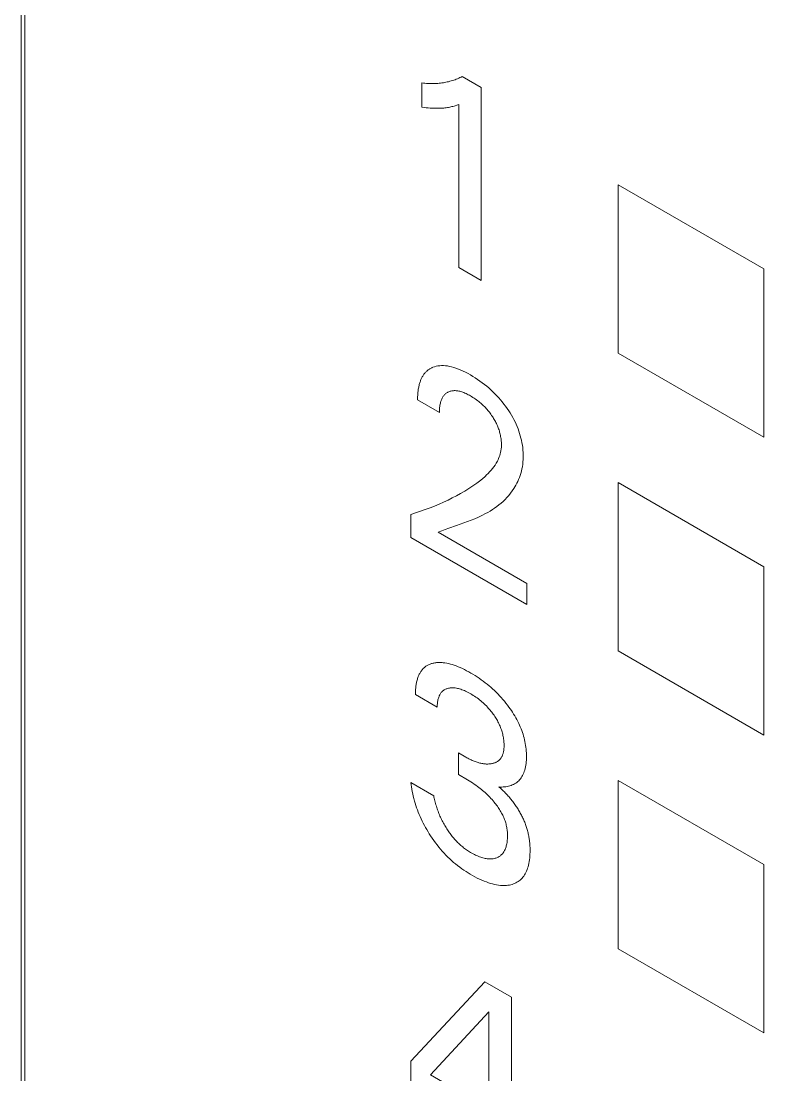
# Model space of a CAD drawing. Header units: inches. Extents: x 67578 to 72421, y -34894 to -31675.
# Drawn here: x 70329.3 to 70336.75, y -33397.43 to -33386.85 of the extents above; entities that cross this region are included whole.
import ezdxf

# ---------------------------------------------------------------- set-up
doc = ezdxf.new("R2010")
doc.units = ezdxf.units.IN
doc.header["$MEASUREMENT"] = 0

# ---------------------------------------------------------------- blocks, each defined once
blk = doc.blocks.new('ET200S')
at = {"lineweight": 0}
for p, q in [((76.0996, 30.9937), (76.0996, -34.4898)), ((76.1225, -34.5561), (76.1225, 30.9274)), ((78.627, -25.1827), (78.627, -25.0299)), ((78.6365, -25.0311), (78.627, -25.0299)), ((78.6458, -25.0321), (78.6365, -25.0311)), ((78.6551, -25.0328), (78.6458, -25.0321)), ((78.6644, -25.0335), (78.6551, -25.0328)), ((78.6736, -25.0339), (78.6644, -25.0335)), ((78.6828, -25.0342), (78.6736, -25.0339)), ((78.6918, -25.0342), (78.6828, -25.0342)), ((78.7009, -25.0341), (78.6918, -25.0342)), ((78.7098, -25.0339), (78.7009, -25.0341)), ((78.7187, -25.0334), (78.7098, -25.0339)), ((78.7275, -25.0328), (78.7187, -25.0334)), ((78.7362, -25.032), (78.7275, -25.0328)), ((78.7449, -25.031), (78.7362, -25.032)), ((78.7535, -25.0299), (78.7449, -25.031)), ((78.762, -25.0286), (78.7535, -25.0299)), ((78.7704, -25.0271), (78.762, -25.0286)), ((78.7788, -25.0255), (78.7704, -25.0271)), ((78.7871, -25.0237), (78.7788, -25.0255)), ((78.7953, -25.0217), (78.7871, -25.0237)), ((78.8034, -25.0195), (78.7953, -25.0217)), ((78.8116, -25.0172), (78.8034, -25.0195)), ((78.8197, -25.0146), (78.8116, -25.0172)), ((78.8276, -25.0119), (78.8197, -25.0146)), ((78.8356, -25.0091), (78.8276, -25.0119)), ((78.8434, -25.006), (78.8356, -25.0091)), ((78.8511, -25.0028), (78.8434, -25.006)), ((78.8587, -24.9994), (78.8511, -25.0028)), ((78.8663, -24.9959), (78.8587, -24.9994)), ((78.8737, -24.9922), (78.8663, -24.9959)), ((78.8811, -24.9883), (78.8737, -24.9922)), ((78.8811, -24.9883), (79.0014, -25.0577)), ((79.0014, -25.0577), (79.0014, -26.2755)), ((78.627, -25.1827), (78.6401, -25.1843)), ((78.6401, -25.1843), (78.6532, -25.1857)), ((78.7877, -25.1849), (78.7954, -25.1836)), ((78.7954, -25.1836), (78.8021, -25.1823)), ((78.8021, -25.1823), (78.8087, -25.1808)), ((78.8087, -25.1808), (78.8152, -25.1792)), ((78.8152, -25.1792), (78.8224, -25.1773)), ((78.8224, -25.1773), (78.8295, -25.1752)), ((78.8295, -25.1752), (78.8365, -25.173)), ((78.8365, -25.173), (78.848, -25.1691)), ((78.848, -25.1691), (78.8593, -25.1649)), ((78.8593, -26.1935), (78.8593, -25.1649)), ((78.6532, -25.1857), (78.6663, -25.1869)), ((78.6663, -25.1869), (78.6793, -25.188)), ((78.6793, -25.188), (78.6922, -25.1888)), ((78.6922, -25.1888), (78.7017, -25.1892)), ((78.7017, -25.1892), (78.7111, -25.1895)), ((78.7111, -25.1895), (78.7205, -25.1897)), ((78.7205, -25.1897), (78.7298, -25.1897)), ((78.7298, -25.1897), (78.7391, -25.1895)), ((78.7391, -25.1895), (78.7483, -25.1891)), ((78.7483, -25.1891), (78.7563, -25.1886)), ((78.7563, -25.1886), (78.7643, -25.1879)), ((78.7643, -25.1879), (78.7722, -25.1871)), ((78.7722, -25.1871), (78.78, -25.1861)), ((78.78, -25.1861), (78.7877, -25.1849)), ((80.7837, -26.2023), (79.8645, -25.6715)), ((79.8645, -25.6715), (79.8645, -26.733)), ((79.0014, -26.2755), (78.8593, -26.1935)), ((80.7837, -27.2637), (80.7837, -26.2023)), ((79.8645, -26.733), (80.7837, -27.2637)), ((78.6605, -26.8442), (78.6573, -26.8469)), ((78.6637, -26.8415), (78.6605, -26.8442)), ((78.667, -26.839), (78.6637, -26.8415)), ((78.6704, -26.8366), (78.667, -26.839)), ((78.6739, -26.8343), (78.6704, -26.8366)), ((78.6775, -26.8321), (78.6739, -26.8343)), ((78.6811, -26.83), (78.6775, -26.8321)), ((78.6847, -26.828), (78.6811, -26.83)), ((78.6885, -26.8262), (78.6847, -26.828)), ((78.6923, -26.8244), (78.6885, -26.8262)), ((78.6961, -26.8228), (78.6923, -26.8244)), ((78.7064, -26.8191), (78.6961, -26.8228)), ((78.717, -26.8162), (78.7064, -26.8191)), ((78.7279, -26.814), (78.717, -26.8162)), ((78.7392, -26.8126), (78.7279, -26.814)), ((78.7507, -26.8119), (78.7392, -26.8126)), ((78.7625, -26.812), (78.7507, -26.8119)), ((78.7752, -26.8128), (78.7625, -26.812)), ((78.7881, -26.8144), (78.7752, -26.8128)), ((78.8012, -26.8168), (78.7881, -26.8144)), ((78.8145, -26.8199), (78.8012, -26.8168)), ((78.8279, -26.8236), (78.8145, -26.8199)), ((78.8415, -26.828), (78.8279, -26.8236)), ((78.8566, -26.8336), (78.8415, -26.828)), ((78.8717, -26.8399), (78.8566, -26.8336)), ((78.887, -26.8468), (78.8717, -26.8399)), ((78.617, -26.9103), (78.6152, -26.9153)), ((78.6188, -26.9054), (78.617, -26.9103)), ((78.6207, -26.9006), (78.6188, -26.9054)), ((78.6228, -26.8959), (78.6207, -26.9006)), ((78.6249, -26.8913), (78.6228, -26.8959)), ((78.6271, -26.8868), (78.6249, -26.8913)), ((78.6295, -26.8825), (78.6271, -26.8868)), ((78.6319, -26.8782), (78.6295, -26.8825)), ((78.6344, -26.8741), (78.6319, -26.8782)), ((78.6371, -26.8701), (78.6344, -26.8741)), ((78.6398, -26.8663), (78.6371, -26.8701)), ((78.6427, -26.8625), (78.6398, -26.8663)), ((78.6454, -26.8592), (78.6427, -26.8625)), ((78.6483, -26.856), (78.6454, -26.8592)), ((78.6512, -26.8528), (78.6483, -26.856)), ((78.6542, -26.8498), (78.6512, -26.8528)), ((78.6573, -26.8469), (78.6542, -26.8498)), ((78.9023, -26.8543), (78.887, -26.8468)), ((78.9176, -26.8624), (78.9023, -26.8543)), ((78.9329, -26.871), (78.9176, -26.8624)), ((78.9479, -26.8798), (78.9329, -26.871)), ((78.9628, -26.8891), (78.9479, -26.8798)), ((78.9777, -26.8989), (78.9628, -26.8891)), ((78.9926, -26.9091), (78.9777, -26.8989)), ((79.0074, -26.9199), (78.9926, -26.9091)), ((78.6026, -26.974), (78.6019, -26.9805)), ((78.6034, -26.9676), (78.6026, -26.974)), ((78.6043, -26.9613), (78.6034, -26.9676)), ((78.6054, -26.955), (78.6043, -26.9613)), ((78.6065, -26.9488), (78.6054, -26.955)), ((78.6078, -26.9427), (78.6065, -26.9488)), ((78.6091, -26.9367), (78.6078, -26.9427)), ((78.6106, -26.9308), (78.6091, -26.9367)), ((78.6121, -26.9256), (78.6106, -26.9308)), ((78.6136, -26.9204), (78.6121, -26.9256)), ((78.6152, -26.9153), (78.6136, -26.9204)), ((78.7912, -26.9793), (78.7957, -26.9771)), ((78.7957, -26.9771), (78.8004, -26.9753)), ((78.8004, -26.9753), (78.8052, -26.9737)), ((78.8052, -26.9737), (78.8101, -26.9724)), ((78.8101, -26.9724), (78.8151, -26.9713)), ((78.8151, -26.9713), (78.8202, -26.9706)), ((78.8202, -26.9706), (78.8255, -26.9701)), ((78.8255, -26.9701), (78.8309, -26.9698)), ((78.8309, -26.9698), (78.8365, -26.9699)), ((78.8365, -26.9699), (78.8422, -26.9702)), ((78.8422, -26.9702), (78.848, -26.9708)), ((78.848, -26.9708), (78.8539, -26.9717)), ((78.8539, -26.9717), (78.8599, -26.9728)), ((78.8599, -26.9728), (78.8659, -26.9742)), ((78.8659, -26.9742), (78.872, -26.9758)), ((78.872, -26.9758), (78.8781, -26.9777)), ((78.8781, -26.9777), (78.8849, -26.98)), ((79.0222, -26.9312), (79.0074, -26.9199)), ((79.0354, -26.9418), (79.0222, -26.9312)), ((79.0485, -26.9529), (79.0354, -26.9418)), ((79.0616, -26.9645), (79.0485, -26.9529)), ((79.0744, -26.9765), (79.0616, -26.9645)), ((79.0871, -26.989), (79.0744, -26.9765)), ((78.6, -27.0139), (78.5999, -27.0208)), ((78.5999, -27.0208), (78.5999, -27.0277)), ((78.7375, -27.1071), (78.5999, -27.0277)), ((78.6001, -27.0071), (78.6, -27.0139)), ((78.6004, -27.0004), (78.6001, -27.0071)), ((78.6008, -26.9937), (78.6004, -27.0004)), ((78.6013, -26.9871), (78.6008, -26.9937)), ((78.6019, -26.9805), (78.6013, -26.9871)), ((78.7434, -27.0481), (78.7448, -27.0428)), ((78.7448, -27.0428), (78.7463, -27.0375)), ((78.7463, -27.0375), (78.748, -27.0324)), ((78.748, -27.0324), (78.7498, -27.0275)), ((78.7498, -27.0275), (78.7518, -27.0228)), ((78.7518, -27.0228), (78.754, -27.0182)), ((78.754, -27.0182), (78.7563, -27.0138)), ((78.7563, -27.0138), (78.7587, -27.0095)), ((78.7587, -27.0095), (78.7614, -27.0055)), ((78.7614, -27.0055), (78.7641, -27.0018)), ((78.7641, -27.0018), (78.767, -26.9983)), ((78.767, -26.9983), (78.77, -26.9949)), ((78.77, -26.9949), (78.7732, -26.9918)), ((78.7732, -26.9918), (78.7766, -26.9889)), ((78.7766, -26.9889), (78.78, -26.9862)), ((78.78, -26.9862), (78.7837, -26.9837)), ((78.7837, -26.9837), (78.7874, -26.9814)), ((78.7874, -26.9814), (78.7912, -26.9793)), ((78.8849, -26.98), (78.8917, -26.9826)), ((78.8917, -26.9826), (78.8985, -26.9855)), ((78.8985, -26.9855), (78.9053, -26.9885)), ((78.9053, -26.9885), (78.9122, -26.9918)), ((78.9122, -26.9918), (78.9191, -26.9953)), ((78.9191, -26.9953), (78.926, -26.999)), ((78.926, -26.999), (78.9329, -27.0029)), ((78.9329, -27.0029), (78.9406, -27.0074)), ((78.9406, -27.0074), (78.9483, -27.0122)), ((78.9483, -27.0122), (78.9559, -27.0171)), ((78.9559, -27.0171), (78.9636, -27.0223)), ((78.9636, -27.0223), (78.9712, -27.0277)), ((78.9712, -27.0277), (78.9788, -27.0334)), ((78.9788, -27.0334), (78.9864, -27.0393)), ((78.9864, -27.0393), (78.9923, -27.0441)), ((78.9923, -27.0441), (78.9982, -27.0491)), ((79.0996, -27.0019), (79.0871, -26.989)), ((79.1112, -27.0145), (79.0996, -27.0019)), ((79.1225, -27.0275), (79.1112, -27.0145)), ((79.1336, -27.0409), (79.1225, -27.0275)), ((79.1444, -27.0546), (79.1336, -27.0409)), ((78.7375, -27.0993), (78.7377, -27.0916)), ((78.7375, -27.1071), (78.7375, -27.0993)), ((78.7377, -27.0916), (78.7382, -27.084)), ((78.7382, -27.084), (78.7388, -27.0765)), ((78.7388, -27.0765), (78.7396, -27.0692)), ((78.7396, -27.0692), (78.7407, -27.062)), ((78.7407, -27.062), (78.742, -27.055)), ((78.742, -27.055), (78.7434, -27.0481)), ((78.9982, -27.0491), (79.004, -27.0542)), ((79.004, -27.0542), (79.0099, -27.0595)), ((79.0099, -27.0595), (79.0156, -27.065)), ((79.0156, -27.065), (79.0213, -27.0706)), ((79.0213, -27.0706), (79.0269, -27.0764)), ((79.0269, -27.0764), (79.0325, -27.0824)), ((79.0325, -27.0824), (79.0376, -27.0882)), ((79.0376, -27.0882), (79.0427, -27.0941)), ((79.0427, -27.0941), (79.0477, -27.1001)), ((79.0477, -27.1001), (79.0526, -27.1063)), ((79.0526, -27.1063), (79.0574, -27.1126)), ((79.1549, -27.0687), (79.1444, -27.0546)), ((79.1652, -27.0832), (79.1549, -27.0687)), ((79.1742, -27.0966), (79.1652, -27.0832)), ((79.183, -27.1103), (79.1742, -27.0966)), ((79.1914, -27.1241), (79.183, -27.1103)), ((79.0574, -27.1126), (79.0621, -27.119)), ((79.0621, -27.119), (79.0667, -27.1256)), ((79.0667, -27.1256), (79.0712, -27.1322)), ((79.0712, -27.1322), (79.0753, -27.1385)), ((79.0753, -27.1385), (79.0792, -27.1448)), ((79.0792, -27.1448), (79.083, -27.1512)), ((79.083, -27.1512), (79.0867, -27.1577)), ((79.0867, -27.1577), (79.0902, -27.1642)), ((79.0902, -27.1642), (79.0937, -27.1708)), ((79.0937, -27.1708), (79.0969, -27.1774)), ((79.0969, -27.1774), (79.1, -27.1841)), ((79.1995, -27.1382), (79.1914, -27.1241)), ((79.2071, -27.1525), (79.1995, -27.1382)), ((79.2144, -27.1669), (79.2071, -27.1525)), ((79.2212, -27.1815), (79.2144, -27.1669)), ((79.1, -27.1841), (79.103, -27.1908)), ((79.103, -27.1908), (79.1058, -27.1976)), ((79.1058, -27.1976), (79.1084, -27.2044)), ((79.1084, -27.2044), (79.1108, -27.2112)), ((79.1108, -27.2112), (79.1131, -27.218)), ((79.1131, -27.218), (79.1152, -27.2248)), ((79.1152, -27.2248), (79.1171, -27.2316)), ((79.1171, -27.2316), (79.1189, -27.2384)), ((79.1189, -27.2384), (79.1205, -27.2451)), ((79.2274, -27.1959), (79.2212, -27.1815)), ((79.2331, -27.2104), (79.2274, -27.1959)), ((79.2384, -27.225), (79.2331, -27.2104)), ((79.2432, -27.2396), (79.2384, -27.225)), ((79.2475, -27.2541), (79.2432, -27.2396)), ((79.1205, -27.2451), (79.122, -27.2518)), ((79.122, -27.2518), (79.1235, -27.2592)), ((79.1235, -27.2592), (79.1247, -27.2665)), ((79.1247, -27.2665), (79.1258, -27.2738)), ((79.1258, -27.2738), (79.1267, -27.2809)), ((79.1267, -27.2809), (79.1274, -27.288)), ((79.1274, -27.288), (79.1279, -27.295)), ((79.1279, -27.295), (79.1283, -27.3019)), ((79.1283, -27.3019), (79.1284, -27.3087)), ((79.1284, -27.3087), (79.1284, -27.3154)), ((79.2513, -27.2686), (79.2475, -27.2541)), ((79.2547, -27.283), (79.2513, -27.2686)), ((79.2579, -27.2986), (79.2547, -27.283)), ((79.2606, -27.3141), (79.2579, -27.2986)), ((79.1205, -27.3689), (79.1176, -27.3785)), ((79.123, -27.3589), (79.1205, -27.3689)), ((79.1251, -27.3485), (79.123, -27.3589)), ((79.1267, -27.3378), (79.1251, -27.3485)), ((79.1278, -27.3268), (79.1267, -27.3378)), ((79.1284, -27.3154), (79.1278, -27.3268)), ((79.2627, -27.3293), (79.2606, -27.3141)), ((79.2642, -27.3443), (79.2627, -27.3293)), ((79.2653, -27.3591), (79.2642, -27.3443)), ((79.2659, -27.3736), (79.2653, -27.3591)), ((79.2659, -27.3879), (79.2659, -27.3736)), ((79.0882, -27.439), (79.0802, -27.4506)), ((79.0957, -27.4269), (79.0882, -27.439)), ((79.1026, -27.4142), (79.0957, -27.4269)), ((79.1068, -27.4057), (79.1026, -27.4142)), ((79.1107, -27.3969), (79.1068, -27.4057)), ((79.1143, -27.3879), (79.1107, -27.3969)), ((79.1176, -27.3785), (79.1143, -27.3879)), ((79.2603, -27.4493), (79.2626, -27.4345)), ((79.2626, -27.4345), (79.2643, -27.4194)), ((79.2643, -27.4194), (79.2654, -27.4038)), ((79.2654, -27.4038), (79.2659, -27.3879)), ((79.0255, -27.5102), (79.0082, -27.5253)), ((79.0352, -27.5012), (79.0255, -27.5102)), ((79.0448, -27.4918), (79.0352, -27.5012)), ((79.0541, -27.4821), (79.0448, -27.4918)), ((79.0632, -27.4721), (79.0541, -27.4821)), ((79.0719, -27.4616), (79.0632, -27.4721)), ((79.0802, -27.4506), (79.0719, -27.4616)), ((79.2416, -27.5174), (79.2462, -27.5046)), ((79.2462, -27.5046), (79.2505, -27.4913)), ((79.2505, -27.4913), (79.2542, -27.4777)), ((79.2542, -27.4777), (79.2575, -27.4637)), ((79.2575, -27.4637), (79.2603, -27.4493)), ((78.954, -27.5668), (78.9352, -27.5795)), ((78.9724, -27.5535), (78.954, -27.5668)), ((78.9905, -27.5397), (78.9724, -27.5535)), ((79.0082, -27.5253), (78.9905, -27.5397)), ((79.2063, -27.5872), (79.2129, -27.5765)), ((79.2129, -27.5765), (79.2193, -27.5654)), ((79.2193, -27.5654), (79.2254, -27.5539)), ((79.2254, -27.5539), (79.2311, -27.5421)), ((79.2311, -27.5421), (79.2365, -27.5299)), ((79.2365, -27.5299), (79.2416, -27.5174)), ((80.7837, -28.0802), (79.8645, -27.5495)), ((79.8645, -27.5495), (79.8645, -28.611)), ((78.8448, -27.633), (78.8183, -27.6467)), ((78.871, -27.6186), (78.8448, -27.633)), ((78.8968, -27.6036), (78.871, -27.6186)), ((78.9161, -27.5918), (78.8968, -27.6036)), ((78.9352, -27.5795), (78.9161, -27.5918)), ((79.1629, -27.6438), (79.1744, -27.6306)), ((79.1744, -27.6306), (79.1855, -27.6168)), ((79.1855, -27.6168), (79.1961, -27.6024)), ((79.1961, -27.6024), (79.2063, -27.5872)), ((78.678, -27.7087), (78.648, -27.7198)), ((78.7068, -27.6973), (78.678, -27.7087)), ((78.7354, -27.6854), (78.7068, -27.6973)), ((78.7636, -27.673), (78.7354, -27.6854)), ((78.7915, -27.6599), (78.7636, -27.673)), ((78.8183, -27.6467), (78.7915, -27.6599)), ((79.0853, -27.7105), (79.0991, -27.7007)), ((79.0991, -27.7007), (79.1126, -27.6904)), ((79.1126, -27.6904), (79.1257, -27.6796)), ((79.1257, -27.6796), (79.1385, -27.6682)), ((79.1385, -27.6682), (79.1509, -27.6563)), ((79.1509, -27.6563), (79.1629, -27.6438)), ((78.5871, -27.7404), (78.5563, -27.7498)), ((78.5563, -27.8965), (78.5563, -27.7498)), ((78.6177, -27.7304), (78.5871, -27.7404)), ((78.648, -27.7198), (78.6177, -27.7304)), ((78.9603, -27.7772), (78.983, -27.7672)), ((78.983, -27.7672), (79.0054, -27.7567)), ((79.0054, -27.7567), (79.0274, -27.7455)), ((79.0274, -27.7455), (79.0423, -27.7373)), ((79.0423, -27.7373), (79.0569, -27.7288)), ((79.0569, -27.7288), (79.0713, -27.7199)), ((79.0713, -27.7199), (79.0853, -27.7105)), ((78.7745, -27.8457), (78.7975, -27.8374)), ((78.7975, -27.8374), (78.8441, -27.8211)), ((78.8441, -27.8211), (78.8675, -27.8128)), ((78.8675, -27.8128), (78.8908, -27.8044)), ((78.8908, -27.8044), (78.9142, -27.7957)), ((78.9142, -27.7957), (78.9373, -27.7867)), ((78.9373, -27.7867), (78.9603, -27.7772)), ((79.2877, -28.3188), (78.5563, -27.8965)), ((78.7292, -27.8627), (78.7517, -27.8541)), ((78.7292, -27.8627), (79.2877, -28.1851)), ((78.7517, -27.8541), (78.7745, -27.8457)), ((80.7837, -29.1417), (80.7837, -28.0802)), ((79.2877, -28.1851), (79.2877, -28.3188)), ((79.8645, -28.611), (80.7837, -29.1417)), ((78.6563, -28.7055), (78.6522, -28.7082)), ((78.6605, -28.703), (78.6563, -28.7055)), ((78.6648, -28.7007), (78.6605, -28.703)), ((78.6692, -28.6985), (78.6648, -28.7007)), ((78.6737, -28.6964), (78.6692, -28.6985)), ((78.6782, -28.6946), (78.6737, -28.6964)), ((78.6829, -28.6929), (78.6782, -28.6946)), ((78.6876, -28.6913), (78.6829, -28.6929)), ((78.6924, -28.6899), (78.6876, -28.6913)), ((78.6977, -28.6885), (78.6924, -28.6899)), ((78.7031, -28.6874), (78.6977, -28.6885)), ((78.7086, -28.6864), (78.7031, -28.6874)), ((78.7142, -28.6855), (78.7086, -28.6864)), ((78.7198, -28.6849), (78.7142, -28.6855)), ((78.7255, -28.6844), (78.7198, -28.6849)), ((78.7312, -28.6841), (78.7255, -28.6844)), ((78.737, -28.6839), (78.7312, -28.6841)), ((78.7429, -28.684), (78.737, -28.6839)), ((78.7488, -28.6842), (78.7429, -28.684)), ((78.7548, -28.6846), (78.7488, -28.6842)), ((78.7609, -28.6851), (78.7548, -28.6846)), ((78.7721, -28.6865), (78.7609, -28.6851)), ((78.7835, -28.6884), (78.7721, -28.6865)), ((78.795, -28.6909), (78.7835, -28.6884)), ((78.8066, -28.6938), (78.795, -28.6909)), ((78.8184, -28.6972), (78.8066, -28.6938)), ((78.8302, -28.7011), (78.8184, -28.6972)), ((78.842, -28.7053), (78.8302, -28.7011)), ((78.8554, -28.7105), (78.842, -28.7053)), ((78.6058, -28.768), (78.6037, -28.7732)), ((78.608, -28.763), (78.6058, -28.768)), ((78.6104, -28.7581), (78.608, -28.763)), ((78.6128, -28.7533), (78.6104, -28.7581)), ((78.6154, -28.7487), (78.6128, -28.7533)), ((78.6181, -28.7442), (78.6154, -28.7487)), ((78.6209, -28.7399), (78.6181, -28.7442)), ((78.6239, -28.7357), (78.6209, -28.7399)), ((78.627, -28.7317), (78.6239, -28.7357)), ((78.6302, -28.7279), (78.627, -28.7317)), ((78.6335, -28.7242), (78.6302, -28.7279)), ((78.637, -28.7206), (78.6335, -28.7242)), ((78.6406, -28.7173), (78.637, -28.7206)), ((78.6444, -28.7141), (78.6406, -28.7173)), ((78.6483, -28.7111), (78.6444, -28.7141)), ((78.6522, -28.7082), (78.6483, -28.7111)), ((78.8687, -28.7162), (78.8554, -28.7105)), ((78.8821, -28.7223), (78.8687, -28.7162)), ((78.8955, -28.7288), (78.8821, -28.7223)), ((78.909, -28.7358), (78.8955, -28.7288)), ((78.9225, -28.743), (78.909, -28.7358)), ((78.9359, -28.7507), (78.9225, -28.743)), ((78.949, -28.7584), (78.9359, -28.7507)), ((78.962, -28.7664), (78.949, -28.7584)), ((78.975, -28.7747), (78.962, -28.7664)), ((78.5885, -28.8385), (78.5878, -28.845)), ((78.5893, -28.832), (78.5885, -28.8385)), ((78.5902, -28.8257), (78.5893, -28.832)), ((78.5912, -28.8194), (78.5902, -28.8257)), ((78.5923, -28.8132), (78.5912, -28.8194)), ((78.5936, -28.8071), (78.5923, -28.8132)), ((78.595, -28.8011), (78.5936, -28.8071)), ((78.5965, -28.7952), (78.595, -28.8011)), ((78.5982, -28.7894), (78.5965, -28.7952)), ((78.5999, -28.7839), (78.5982, -28.7894)), ((78.6017, -28.7785), (78.5999, -28.7839)), ((78.6037, -28.7732), (78.6017, -28.7785)), ((78.988, -28.7834), (78.975, -28.7747)), ((79.0009, -28.7924), (78.988, -28.7834)), ((79.0139, -28.8018), (79.0009, -28.7924)), ((79.0267, -28.8116), (79.0139, -28.8018)), ((79.0384, -28.8208), (79.0267, -28.8116)), ((79.05, -28.8304), (79.0384, -28.8208)), ((79.0615, -28.8403), (79.05, -28.8304)), ((78.5864, -28.8719), (78.5863, -28.8787)), ((78.5863, -28.8787), (78.5864, -28.8856)), ((78.5866, -28.8651), (78.5864, -28.8719)), ((78.7239, -28.9651), (78.5864, -28.8856)), ((78.5869, -28.8583), (78.5866, -28.8651)), ((78.5873, -28.8516), (78.5869, -28.8583)), ((78.5878, -28.845), (78.5873, -28.8516)), ((78.7311, -28.9081), (78.7328, -28.9029)), ((78.7328, -28.9029), (78.7347, -28.898)), ((78.7347, -28.898), (78.7367, -28.8932)), ((78.7367, -28.8932), (78.7389, -28.8887)), ((78.7389, -28.8887), (78.7413, -28.8843)), ((78.7413, -28.8843), (78.7439, -28.8801)), ((78.7439, -28.8801), (78.7467, -28.8762)), ((78.7467, -28.8762), (78.7496, -28.8725)), ((78.7496, -28.8725), (78.7527, -28.869)), ((78.7527, -28.869), (78.7561, -28.8657)), ((78.7561, -28.8657), (78.7596, -28.8626)), ((78.7596, -28.8626), (78.7633, -28.8598)), ((78.7633, -28.8598), (78.7672, -28.8573)), ((78.7672, -28.8573), (78.7712, -28.8549)), ((78.7712, -28.8549), (78.7754, -28.8528)), ((78.7754, -28.8528), (78.7797, -28.851)), ((78.7797, -28.851), (78.7841, -28.8493)), ((78.7841, -28.8493), (78.7886, -28.8479)), ((78.7886, -28.8479), (78.7942, -28.8464)), ((78.7942, -28.8464), (78.8, -28.8453)), ((78.8, -28.8453), (78.8059, -28.8444)), ((78.8059, -28.8444), (78.8119, -28.8439)), ((78.8119, -28.8439), (78.818, -28.8437)), ((78.818, -28.8437), (78.8242, -28.8438)), ((78.8242, -28.8438), (78.8305, -28.8441)), ((78.8305, -28.8441), (78.8372, -28.8448)), ((78.8372, -28.8448), (78.8441, -28.8459)), ((78.8441, -28.8459), (78.8509, -28.8472)), ((78.8509, -28.8472), (78.8579, -28.8488)), ((78.8579, -28.8488), (78.8649, -28.8508)), ((78.8649, -28.8508), (78.872, -28.853)), ((78.872, -28.853), (78.8791, -28.8554)), ((78.8791, -28.8554), (78.887, -28.8584)), ((78.887, -28.8584), (78.8948, -28.8616)), ((78.8948, -28.8616), (78.9027, -28.8652)), ((78.9027, -28.8652), (78.9106, -28.869)), ((78.9106, -28.869), (78.9185, -28.873)), ((78.9185, -28.873), (78.9265, -28.8773)), ((78.9265, -28.8773), (78.9344, -28.8817)), ((78.9344, -28.8817), (78.9425, -28.8865)), ((78.9425, -28.8865), (78.9506, -28.8915)), ((78.9506, -28.8915), (78.9587, -28.8967)), ((78.9587, -28.8967), (78.9668, -28.9022)), ((78.9668, -28.9022), (78.9749, -28.9078)), ((79.073, -28.8505), (79.0615, -28.8403)), ((79.0843, -28.8611), (79.073, -28.8505)), ((79.0955, -28.872), (79.0843, -28.8611)), ((79.1067, -28.8832), (79.0955, -28.872)), ((79.117, -28.8941), (79.1067, -28.8832)), ((79.1272, -28.9053), (79.117, -28.8941)), ((79.1373, -28.9168), (79.1272, -28.9053)), ((78.7239, -28.9582), (78.7241, -28.9515)), ((78.7239, -28.9651), (78.7239, -28.9582)), ((78.7241, -28.9515), (78.7245, -28.9448)), ((78.7245, -28.9448), (78.7251, -28.9383)), ((78.7251, -28.9383), (78.7259, -28.932)), ((78.7259, -28.932), (78.7269, -28.9257)), ((78.7269, -28.9257), (78.7281, -28.9197)), ((78.7281, -28.9197), (78.7295, -28.9138)), ((78.7295, -28.9138), (78.7311, -28.9081)), ((78.9749, -28.9078), (78.9829, -28.9138)), ((78.9829, -28.9138), (78.9909, -28.9199)), ((78.9909, -28.9199), (78.9981, -28.9257)), ((78.9981, -28.9257), (79.0052, -28.9317)), ((79.0052, -28.9317), (79.0123, -28.938)), ((79.0123, -28.938), (79.0194, -28.9444)), ((79.0194, -28.9444), (79.0263, -28.9511)), ((79.0263, -28.9511), (79.0332, -28.958)), ((79.0332, -28.958), (79.04, -28.9651)), ((79.04, -28.9651), (79.0455, -28.9711)), ((79.0455, -28.9711), (79.051, -28.9773)), ((79.1472, -28.9285), (79.1373, -28.9168)), ((79.1569, -28.9406), (79.1472, -28.9285)), ((79.1664, -28.9529), (79.1569, -28.9406)), ((79.1757, -28.9655), (79.1664, -28.9529)), ((79.1834, -28.9762), (79.1757, -28.9655)), ((79.051, -28.9773), (79.0563, -28.9836)), ((79.0563, -28.9836), (79.0616, -28.99)), ((79.0616, -28.99), (79.0668, -28.9966)), ((79.0668, -28.9966), (79.0719, -29.0033)), ((79.0719, -29.0033), (79.0769, -29.0102)), ((79.0769, -29.0102), (79.0818, -29.0171)), ((79.0818, -29.0171), (79.0862, -29.0237)), ((79.0862, -29.0237), (79.0905, -29.0304)), ((79.0905, -29.0304), (79.0947, -29.0371)), ((79.0947, -29.0371), (79.0988, -29.0439)), ((79.1909, -28.9872), (79.1834, -28.9762)), ((79.1982, -28.9982), (79.1909, -28.9872)), ((79.2052, -29.0095), (79.1982, -28.9982)), ((79.2121, -29.0209), (79.2052, -29.0095)), ((79.2188, -29.0324), (79.2121, -29.0209)), ((79.2252, -29.044), (79.2188, -29.0324)), ((79.0988, -29.0439), (79.1027, -29.0508)), ((79.1027, -29.0508), (79.1065, -29.0578)), ((79.1065, -29.0578), (79.1101, -29.0648)), ((79.1101, -29.0648), (79.1136, -29.0719)), ((79.1136, -29.0719), (79.1168, -29.0791)), ((79.1168, -29.0791), (79.1199, -29.0862)), ((79.1199, -29.0862), (79.1228, -29.0933)), ((79.1228, -29.0933), (79.1255, -29.1005)), ((79.1255, -29.1005), (79.128, -29.1076)), ((79.2313, -29.0558), (79.2252, -29.044)), ((79.2371, -29.0677), (79.2313, -29.0558)), ((79.2424, -29.0791), (79.2371, -29.0677)), ((79.2474, -29.0905), (79.2424, -29.0791)), ((79.2521, -29.102), (79.2474, -29.0905)), ((79.2565, -29.1136), (79.2521, -29.102)), ((79.128, -29.1076), (79.1303, -29.1148)), ((79.1303, -29.1148), (79.1325, -29.122)), ((79.1325, -29.122), (79.1345, -29.1291)), ((79.1345, -29.1291), (79.1363, -29.1362)), ((79.1363, -29.1362), (79.1379, -29.1433)), ((79.1379, -29.1433), (79.1395, -29.151)), ((79.1395, -29.151), (79.1408, -29.1586)), ((79.1408, -29.1586), (79.142, -29.1662)), ((79.142, -29.1662), (79.143, -29.1737)), ((79.2606, -29.1251), (79.2565, -29.1136)), ((79.2644, -29.1367), (79.2606, -29.1251)), ((79.2679, -29.1482), (79.2644, -29.1367)), ((79.2711, -29.1597), (79.2679, -29.1482)), ((79.2739, -29.1711), (79.2711, -29.1597)), ((79.2766, -29.1832), (79.2739, -29.1711)), ((79.1433, -29.235), (79.1426, -29.2398)), ((79.143, -29.1737), (79.1437, -29.1811)), ((79.1438, -29.2302), (79.1433, -29.235)), ((79.1437, -29.1811), (79.1443, -29.1884)), ((79.1443, -29.2252), (79.1438, -29.2302)), ((79.1443, -29.1884), (79.1447, -29.1956)), ((79.1446, -29.2201), (79.1443, -29.2252)), ((79.1448, -29.215), (79.1446, -29.2201)), ((79.1447, -29.1956), (79.1449, -29.2028)), ((79.1449, -29.2098), (79.1448, -29.215)), ((79.1449, -29.2028), (79.1449, -29.2098)), ((79.279, -29.1952), (79.2766, -29.1832)), ((79.281, -29.2071), (79.279, -29.1952)), ((79.2826, -29.2189), (79.281, -29.2071)), ((79.2839, -29.2305), (79.2826, -29.2189)), ((79.285, -29.2421), (79.2839, -29.2305)), ((78.857, -29.2537), (78.9044, -29.281)), ((78.857, -29.3908), (78.857, -29.2537)), ((78.9109, -29.2847), (78.9044, -29.281)), ((78.9173, -29.2883), (78.9109, -29.2847)), ((78.9238, -29.2917), (78.9173, -29.2883)), ((78.9303, -29.2949), (78.9238, -29.2917)), ((78.9368, -29.2981), (78.9303, -29.2949)), ((78.9433, -29.301), (78.9368, -29.2981)), ((78.9497, -29.3038), (78.9433, -29.301)), ((78.9562, -29.3065), (78.9497, -29.3038)), ((79.1092, -29.3038), (79.1059, -29.3062)), ((79.112, -29.3014), (79.1092, -29.3038)), ((79.1147, -29.299), (79.112, -29.3014)), ((79.1174, -29.2963), (79.1147, -29.299)), ((79.1199, -29.2936), (79.1174, -29.2963)), ((79.1223, -29.2906), (79.1199, -29.2936)), ((79.1246, -29.2876), (79.1223, -29.2906)), ((79.1268, -29.2844), (79.1246, -29.2876)), ((79.1289, -29.2811), (79.1268, -29.2844)), ((79.1309, -29.2776), (79.1289, -29.2811)), ((79.1327, -29.274), (79.1309, -29.2776)), ((79.1344, -29.2702), (79.1327, -29.274)), ((79.136, -29.2663), (79.1344, -29.2702)), ((79.1374, -29.2622), (79.136, -29.2663)), ((79.1387, -29.258), (79.1374, -29.2622)), ((79.1399, -29.2536), (79.1387, -29.258)), ((79.1409, -29.2491), (79.1399, -29.2536)), ((79.1419, -29.2445), (79.1409, -29.2491)), ((79.1426, -29.2398), (79.1419, -29.2445)), ((79.2848, -29.3101), (79.2856, -29.2989)), ((79.2857, -29.2535), (79.285, -29.2421)), ((79.2856, -29.2989), (79.2861, -29.2875)), ((79.2861, -29.2647), (79.2857, -29.2535)), ((79.2862, -29.2758), (79.2861, -29.2647)), ((79.2861, -29.2875), (79.2862, -29.2758)), ((78.9626, -29.3089), (78.9562, -29.3065)), ((78.9686, -29.3111), (78.9626, -29.3089)), ((78.9747, -29.3132), (78.9686, -29.3111)), ((78.9807, -29.315), (78.9747, -29.3132)), ((78.9866, -29.3167), (78.9807, -29.315)), ((78.9926, -29.3183), (78.9866, -29.3167)), ((78.9985, -29.3196), (78.9926, -29.3183)), ((79.0044, -29.3208), (78.9985, -29.3196)), ((79.0102, -29.3218), (79.0044, -29.3208)), ((79.0159, -29.3227), (79.0102, -29.3218)), ((79.0216, -29.3233), (79.0159, -29.3227)), ((79.0271, -29.3238), (79.0216, -29.3233)), ((79.0327, -29.3241), (79.0271, -29.3238)), ((79.0381, -29.3243), (79.0327, -29.3241)), ((79.0435, -29.3242), (79.0381, -29.3243)), ((79.0489, -29.324), (79.0435, -29.3242)), ((79.0541, -29.3236), (79.0489, -29.324)), ((79.0593, -29.323), (79.0541, -29.3236)), ((79.0645, -29.3222), (79.0593, -29.323)), ((79.0686, -29.3215), (79.0645, -29.3222)), ((79.0726, -29.3206), (79.0686, -29.3215)), ((79.0766, -29.3196), (79.0726, -29.3206)), ((79.0806, -29.3185), (79.0766, -29.3196)), ((79.0844, -29.3172), (79.0806, -29.3185)), ((79.0882, -29.3157), (79.0844, -29.3172)), ((79.092, -29.3141), (79.0882, -29.3157)), ((79.0956, -29.3124), (79.092, -29.3141)), ((79.0991, -29.3105), (79.0956, -29.3124)), ((79.1026, -29.3084), (79.0991, -29.3105)), ((79.1059, -29.3062), (79.1026, -29.3084)), ((79.2726, -29.3711), (79.2755, -29.3622)), ((79.2755, -29.3622), (79.2781, -29.3524)), ((79.2781, -29.3524), (79.2803, -29.3423)), ((79.2803, -29.3423), (79.2822, -29.3318)), ((79.2822, -29.3318), (79.2837, -29.3211)), ((79.2837, -29.3211), (79.2848, -29.3101)), ((78.9149, -29.4242), (78.857, -29.3908)), ((78.9149, -29.4242), (78.9254, -29.4304)), ((78.9254, -29.4304), (78.9358, -29.4368)), ((78.9358, -29.4368), (78.9463, -29.4435)), ((79.225, -29.4402), (79.2313, -29.435)), ((79.2313, -29.435), (79.2374, -29.4294)), ((79.2374, -29.4294), (79.2431, -29.4234)), ((79.2431, -29.4234), (79.2483, -29.4171)), ((79.2483, -29.4171), (79.2532, -29.4104)), ((79.2532, -29.4104), (79.2578, -29.4033)), ((79.2578, -29.4033), (79.262, -29.3958)), ((79.262, -29.3958), (79.2659, -29.3879)), ((79.2659, -29.3879), (79.2694, -29.3797)), ((79.2694, -29.3797), (79.2726, -29.3711)), ((80.7837, -29.9582), (79.8645, -29.4275)), ((79.8645, -29.4275), (79.8645, -30.4889)), ((78.5563, -29.4403), (78.7014, -29.5241)), ((78.5563, -29.4403), (78.5582, -29.4546)), ((78.5582, -29.4546), (78.5603, -29.469)), ((78.5603, -29.469), (78.5628, -29.4835)), ((78.5628, -29.4835), (78.5657, -29.4981)), ((78.5657, -29.4981), (78.5688, -29.5129)), ((78.9463, -29.4435), (78.9568, -29.4505)), ((78.9568, -29.4505), (78.9672, -29.4577)), ((78.9672, -29.4577), (78.9776, -29.4653)), ((78.9776, -29.4653), (78.9857, -29.4714)), ((78.9857, -29.4714), (78.9938, -29.4777)), ((78.9938, -29.4777), (79.0018, -29.4841)), ((79.0018, -29.4841), (79.0098, -29.4908)), ((79.0098, -29.4908), (79.0178, -29.4977)), ((79.0178, -29.4977), (79.0256, -29.5047)), ((79.1118, -29.4685), (79.1211, -29.4691)), ((79.1169, -29.4727), (79.1118, -29.4685)), ((79.122, -29.4769), (79.1169, -29.4727)), ((79.1211, -29.4691), (79.1302, -29.4693)), ((79.127, -29.4813), (79.122, -29.4769)), ((79.1321, -29.4859), (79.127, -29.4813)), ((79.1302, -29.4693), (79.1391, -29.469)), ((79.1371, -29.4905), (79.1321, -29.4859)), ((79.1421, -29.4953), (79.1371, -29.4905)), ((79.1391, -29.469), (79.1479, -29.4684)), ((79.1471, -29.5002), (79.1421, -29.4953)), ((79.152, -29.5052), (79.1471, -29.5002)), ((79.1479, -29.4684), (79.1565, -29.4674)), ((79.1565, -29.4674), (79.165, -29.466)), ((79.165, -29.466), (79.1732, -29.4642)), ((79.1732, -29.4642), (79.1813, -29.462)), ((79.1813, -29.462), (79.1893, -29.4594)), ((79.1893, -29.4594), (79.1969, -29.4564)), ((79.1969, -29.4564), (79.2043, -29.453)), ((79.2043, -29.453), (79.2114, -29.4492)), ((79.2114, -29.4492), (79.2183, -29.4449)), ((79.2183, -29.4449), (79.225, -29.4402)), ((78.5688, -29.5129), (78.5723, -29.5277)), ((78.5723, -29.5277), (78.5761, -29.5426)), ((78.5761, -29.5426), (78.5803, -29.5576)), ((78.5803, -29.5576), (78.5845, -29.5716)), ((78.703, -29.5322), (78.7014, -29.5241)), ((78.7048, -29.5403), (78.703, -29.5322)), ((78.7066, -29.5485), (78.7048, -29.5403)), ((78.7086, -29.5567), (78.7066, -29.5485)), ((78.7108, -29.5649), (78.7086, -29.5567)), ((78.713, -29.5732), (78.7108, -29.5649)), ((79.0256, -29.5047), (79.0335, -29.512)), ((79.0335, -29.512), (79.0407, -29.5189)), ((79.0407, -29.5189), (79.0479, -29.5261)), ((79.0479, -29.5261), (79.055, -29.5334)), ((79.055, -29.5334), (79.062, -29.5408)), ((79.062, -29.5408), (79.0689, -29.5485)), ((79.0689, -29.5485), (79.0758, -29.5564)), ((79.0758, -29.5564), (79.0825, -29.5644)), ((79.0825, -29.5644), (79.0877, -29.5708)), ((79.1569, -29.5103), (79.152, -29.5052)), ((79.1618, -29.5155), (79.1569, -29.5103)), ((79.1667, -29.5208), (79.1618, -29.5155)), ((79.1715, -29.5262), (79.1667, -29.5208)), ((79.1763, -29.5317), (79.1715, -29.5262)), ((79.181, -29.5373), (79.1763, -29.5317)), ((79.1857, -29.543), (79.181, -29.5373)), ((79.1904, -29.5487), (79.1857, -29.543)), ((79.1949, -29.5545), (79.1904, -29.5487)), ((79.1995, -29.5605), (79.1949, -29.5545)), ((79.204, -29.5665), (79.1995, -29.5605)), ((79.2084, -29.5725), (79.204, -29.5665)), ((78.5845, -29.5716), (78.589, -29.5857)), ((78.589, -29.5857), (78.5938, -29.5998)), ((78.5938, -29.5998), (78.5988, -29.6139)), ((78.5988, -29.6139), (78.6042, -29.6279)), ((78.6042, -29.6279), (78.6099, -29.642)), ((78.7154, -29.5815), (78.713, -29.5732)), ((78.7179, -29.5898), (78.7154, -29.5815)), ((78.7205, -29.5981), (78.7179, -29.5898)), ((78.7231, -29.6058), (78.7205, -29.5981)), ((78.7258, -29.6136), (78.7231, -29.6058)), ((78.7286, -29.6213), (78.7258, -29.6136)), ((78.7315, -29.629), (78.7286, -29.6213)), ((78.7345, -29.6367), (78.7315, -29.629)), ((78.7377, -29.6444), (78.7345, -29.6367)), ((79.0877, -29.5708), (79.0927, -29.5773)), ((79.0927, -29.5773), (79.0977, -29.5839)), ((79.0977, -29.5839), (79.1026, -29.5906)), ((79.1026, -29.5906), (79.1074, -29.5974)), ((79.1074, -29.5974), (79.1121, -29.6044)), ((79.1121, -29.6044), (79.1166, -29.6114)), ((79.1166, -29.6114), (79.121, -29.6185)), ((79.121, -29.6185), (79.1252, -29.6258)), ((79.1252, -29.6258), (79.1293, -29.6331)), ((79.1293, -29.6331), (79.1329, -29.6399)), ((79.2127, -29.5786), (79.2084, -29.5725)), ((79.217, -29.5848), (79.2127, -29.5786)), ((79.2212, -29.5911), (79.217, -29.5848)), ((79.2252, -29.5971), (79.2212, -29.5911)), ((79.2291, -29.6032), (79.2252, -29.5971)), ((79.2329, -29.6093), (79.2291, -29.6032)), ((79.2367, -29.6154), (79.2329, -29.6093)), ((79.2403, -29.6216), (79.2367, -29.6154)), ((79.2439, -29.6278), (79.2403, -29.6216)), ((79.2474, -29.6341), (79.2439, -29.6278)), ((79.2509, -29.6404), (79.2474, -29.6341)), ((78.6099, -29.642), (78.6159, -29.6559)), ((78.6159, -29.6559), (78.6221, -29.6698)), ((78.6221, -29.6698), (78.6287, -29.6836)), ((78.6287, -29.6836), (78.6355, -29.6974)), ((78.6355, -29.6974), (78.6426, -29.711)), ((78.7409, -29.6521), (78.7377, -29.6444)), ((78.7443, -29.6598), (78.7409, -29.6521)), ((78.7478, -29.6674), (78.7443, -29.6598)), ((78.7514, -29.6747), (78.7478, -29.6674)), ((78.755, -29.6821), (78.7514, -29.6747)), ((78.7587, -29.6893), (78.755, -29.6821)), ((78.7626, -29.6966), (78.7587, -29.6893)), ((78.7665, -29.7038), (78.7626, -29.6966)), ((79.1329, -29.6399), (79.1363, -29.6467)), ((79.1363, -29.6467), (79.1395, -29.6536)), ((79.1395, -29.6536), (79.1426, -29.6606)), ((79.1426, -29.6606), (79.1456, -29.6676)), ((79.1456, -29.6676), (79.1483, -29.6746)), ((79.1483, -29.6746), (79.1509, -29.6816)), ((79.1509, -29.6816), (79.1532, -29.6886)), ((79.1532, -29.6886), (79.1554, -29.6956)), ((79.1554, -29.6956), (79.1573, -29.7025)), ((79.1573, -29.7025), (79.1592, -29.7098)), ((79.2542, -29.6467), (79.2509, -29.6404)), ((79.2575, -29.6531), (79.2542, -29.6467)), ((79.2606, -29.6595), (79.2575, -29.6531)), ((79.2637, -29.6659), (79.2606, -29.6595)), ((79.2667, -29.6723), (79.2637, -29.6659)), ((79.2696, -29.6787), (79.2667, -29.6723)), ((79.2724, -29.6851), (79.2696, -29.6787)), ((79.2751, -29.6916), (79.2724, -29.6851)), ((79.2777, -29.698), (79.2751, -29.6916)), ((79.2801, -29.7045), (79.2777, -29.698)), ((78.6426, -29.711), (78.65, -29.7245)), ((78.65, -29.7245), (78.6576, -29.7378)), ((78.6576, -29.7378), (78.6655, -29.7511)), ((78.6655, -29.7511), (78.6735, -29.7642)), ((78.6735, -29.7642), (78.6819, -29.7771)), ((78.7706, -29.7109), (78.7665, -29.7038)), ((78.7747, -29.718), (78.7706, -29.7109)), ((78.779, -29.725), (78.7747, -29.718)), ((78.7833, -29.732), (78.779, -29.725)), ((78.7874, -29.7383), (78.7833, -29.732)), ((78.7916, -29.7446), (78.7874, -29.7383)), ((78.7959, -29.7509), (78.7916, -29.7446)), ((78.8002, -29.7571), (78.7959, -29.7509)), ((78.8046, -29.7632), (78.8002, -29.7571)), ((78.8091, -29.7692), (78.8046, -29.7632)), ((78.8137, -29.7751), (78.8091, -29.7692)), ((79.1592, -29.7098), (79.1608, -29.7171)), ((79.1608, -29.7171), (79.1622, -29.7242)), ((79.1622, -29.7242), (79.1634, -29.7314)), ((79.1634, -29.7314), (79.1644, -29.7384)), ((79.1644, -29.7384), (79.1652, -29.7455)), ((79.1652, -29.7455), (79.1658, -29.7524)), ((79.1658, -29.7524), (79.1662, -29.7592)), ((79.1662, -29.7592), (79.1665, -29.766)), ((79.1665, -29.766), (79.1667, -29.7727)), ((79.2825, -29.711), (79.2801, -29.7045)), ((79.2848, -29.7174), (79.2825, -29.711)), ((79.2869, -29.7239), (79.2848, -29.7174)), ((79.289, -29.7307), (79.2869, -29.7239)), ((79.2911, -29.7375), (79.289, -29.7307)), ((79.2929, -29.7444), (79.2911, -29.7375)), ((79.2947, -29.7512), (79.2929, -29.7444)), ((79.2964, -29.7579), (79.2947, -29.7512)), ((79.2979, -29.7647), (79.2964, -29.7579)), ((79.2993, -29.7714), (79.2979, -29.7647)), ((78.6819, -29.7771), (78.6916, -29.7917)), ((78.6916, -29.7917), (78.7017, -29.8061)), ((78.7017, -29.8061), (78.712, -29.8203)), ((78.712, -29.8203), (78.7225, -29.8341)), ((78.7225, -29.8341), (78.7333, -29.8477)), ((78.8183, -29.7809), (78.8137, -29.7751)), ((78.823, -29.7867), (78.8183, -29.7809)), ((78.8278, -29.7923), (78.823, -29.7867)), ((78.8326, -29.7978), (78.8278, -29.7923)), ((78.8374, -29.8032), (78.8326, -29.7978)), ((78.8423, -29.8085), (78.8374, -29.8032)), ((78.8473, -29.8136), (78.8423, -29.8085)), ((78.8523, -29.8187), (78.8473, -29.8136)), ((78.8573, -29.8236), (78.8523, -29.8187)), ((78.8624, -29.8284), (78.8573, -29.8236)), ((78.8675, -29.8331), (78.8624, -29.8284)), ((78.8727, -29.8377), (78.8675, -29.8331)), ((79.1609, -29.8334), (79.1592, -29.8403)), ((79.1624, -29.8264), (79.1609, -29.8334)), ((79.1636, -29.8192), (79.1624, -29.8264)), ((79.1647, -29.8118), (79.1636, -29.8192)), ((79.1655, -29.8043), (79.1647, -29.8118)), ((79.1661, -29.7966), (79.1655, -29.8043)), ((79.1665, -29.7888), (79.1661, -29.7966)), ((79.1667, -29.7808), (79.1665, -29.7888)), ((79.1667, -29.7727), (79.1667, -29.7808)), ((79.3006, -29.7782), (79.2993, -29.7714)), ((79.3018, -29.7849), (79.3006, -29.7782)), ((79.3029, -29.7915), (79.3018, -29.7849)), ((79.3039, -29.7982), (79.3029, -29.7915)), ((79.3048, -29.8048), (79.3039, -29.7982)), ((79.3056, -29.8114), (79.3048, -29.8048)), ((79.307, -29.8255), (79.3056, -29.8114)), ((79.3079, -29.8395), (79.307, -29.8255)), ((78.7333, -29.8477), (78.7443, -29.8609)), ((78.7443, -29.8609), (78.7554, -29.8738)), ((78.7554, -29.8738), (78.7669, -29.8865)), ((78.7669, -29.8865), (78.7786, -29.8988)), ((78.7786, -29.8988), (78.7904, -29.9107)), ((78.8779, -29.8421), (78.8727, -29.8377)), ((78.884, -29.8471), (78.8779, -29.8421)), ((78.8901, -29.8519), (78.884, -29.8471)), ((78.8963, -29.8566), (78.8901, -29.8519)), ((78.9025, -29.8611), (78.8963, -29.8566)), ((78.9087, -29.8654), (78.9025, -29.8611)), ((78.9149, -29.8696), (78.9087, -29.8654)), ((78.9212, -29.8736), (78.9149, -29.8696)), ((78.9274, -29.8775), (78.9212, -29.8736)), ((78.9337, -29.8812), (78.9274, -29.8775)), ((78.9417, -29.8858), (78.9337, -29.8812)), ((78.9497, -29.8902), (78.9417, -29.8858)), ((78.9577, -29.8944), (78.9497, -29.8902)), ((78.9657, -29.8982), (78.9577, -29.8944)), ((78.9737, -29.9019), (78.9657, -29.8982)), ((78.9817, -29.9053), (78.9737, -29.9019)), ((79.1216, -29.9024), (79.1174, -29.9055)), ((79.1256, -29.8991), (79.1216, -29.9024)), ((79.1295, -29.8956), (79.1256, -29.8991)), ((79.1332, -29.8918), (79.1295, -29.8956)), ((79.1366, -29.8877), (79.1332, -29.8918)), ((79.1399, -29.8833), (79.1366, -29.8877)), ((79.143, -29.8787), (79.1399, -29.8833)), ((79.1459, -29.8739), (79.143, -29.8787)), ((79.1486, -29.8688), (79.1459, -29.8739)), ((79.1511, -29.8634), (79.1486, -29.8688)), ((79.1534, -29.8579), (79.1511, -29.8634)), ((79.1555, -29.8522), (79.1534, -29.8579)), ((79.1575, -29.8463), (79.1555, -29.8522)), ((79.1592, -29.8403), (79.1575, -29.8463)), ((79.3076, -29.9042), (79.3083, -29.892)), ((79.3085, -29.8533), (79.3079, -29.8395)), ((79.3083, -29.892), (79.3087, -29.8796)), ((79.3088, -29.8669), (79.3085, -29.8533)), ((79.3087, -29.8796), (79.3088, -29.8669)), ((78.7904, -29.9107), (78.8023, -29.9223)), ((78.8023, -29.9223), (78.8144, -29.9335)), ((78.8144, -29.9335), (78.8266, -29.9442)), ((78.8266, -29.9442), (78.8389, -29.9545)), ((78.8389, -29.9545), (78.852, -29.9651)), ((78.852, -29.9651), (78.8653, -29.9752)), ((78.9896, -29.9084), (78.9817, -29.9053)), ((78.9975, -29.9112), (78.9896, -29.9084)), ((79.0046, -29.9136), (78.9975, -29.9112)), ((79.0116, -29.9157), (79.0046, -29.9136)), ((79.0186, -29.9175), (79.0116, -29.9157)), ((79.0256, -29.9191), (79.0186, -29.9175)), ((79.0325, -29.9204), (79.0256, -29.9191)), ((79.0393, -29.9214), (79.0325, -29.9204)), ((79.046, -29.9221), (79.0393, -29.9214)), ((79.0526, -29.9225), (79.046, -29.9221)), ((79.0588, -29.9226), (79.0526, -29.9225)), ((79.0649, -29.9224), (79.0588, -29.9226)), ((79.0709, -29.9219), (79.0649, -29.9224)), ((79.0768, -29.9211), (79.0709, -29.9219)), ((79.0825, -29.9201), (79.0768, -29.9211)), ((79.0882, -29.9187), (79.0825, -29.9201)), ((79.0937, -29.917), (79.0882, -29.9187)), ((79.0991, -29.9151), (79.0937, -29.917)), ((79.1038, -29.9131), (79.0991, -29.9151)), ((79.1085, -29.9108), (79.1038, -29.9131)), ((79.113, -29.9082), (79.1085, -29.9108)), ((79.1174, -29.9055), (79.113, -29.9082)), ((79.2962, -29.9719), (79.299, -29.9614)), ((79.299, -29.9614), (79.3015, -29.9505)), ((79.3015, -29.9505), (79.3035, -29.9394)), ((79.3035, -29.9394), (79.3052, -29.9279)), ((79.3052, -29.9279), (79.3066, -29.9162)), ((79.3066, -29.9162), (79.3076, -29.9042)), ((80.7837, -31.0196), (80.7837, -29.9582)), ((78.8653, -29.9752), (78.8786, -29.9848)), ((78.8786, -29.9848), (78.8919, -29.994)), ((78.8919, -29.994), (78.9053, -30.0028)), ((78.9053, -30.0028), (78.9187, -30.0112)), ((78.9187, -30.0112), (78.9322, -30.0193)), ((78.9322, -30.0193), (78.9467, -30.0276)), ((78.9467, -30.0276), (78.9613, -30.0355)), ((79.2641, -30.0375), (79.2693, -30.0306)), ((79.2693, -30.0306), (79.2741, -30.0233)), ((79.2741, -30.0233), (79.2786, -30.0156)), ((79.2786, -30.0156), (79.2828, -30.0075)), ((79.2828, -30.0075), (79.2866, -29.9991)), ((79.2866, -29.9991), (79.2902, -29.9903)), ((79.2902, -29.9903), (79.2934, -29.9813)), ((79.2934, -29.9813), (79.2962, -29.9719)), ((78.9613, -30.0355), (78.9759, -30.0429)), ((78.9759, -30.0429), (78.9904, -30.0499)), ((78.9904, -30.0499), (79.0049, -30.0565)), ((79.0049, -30.0565), (79.0193, -30.0625)), ((79.0193, -30.0625), (79.0337, -30.068)), ((79.0337, -30.068), (79.0465, -30.0725)), ((79.0465, -30.0725), (79.0593, -30.0766)), ((79.0593, -30.0766), (79.072, -30.0802)), ((79.072, -30.0802), (79.0846, -30.0833)), ((79.0846, -30.0833), (79.0971, -30.0858)), ((79.0971, -30.0858), (79.1094, -30.0878)), ((79.1094, -30.0878), (79.1216, -30.0893)), ((79.1216, -30.0893), (79.1314, -30.09)), ((79.1314, -30.09), (79.1412, -30.0903)), ((79.1412, -30.0903), (79.1507, -30.0902)), ((79.1507, -30.0902), (79.1602, -30.0897)), ((79.1602, -30.0897), (79.1694, -30.0887)), ((79.1694, -30.0887), (79.1785, -30.0873)), ((79.1785, -30.0873), (79.1873, -30.0854)), ((79.1873, -30.0854), (79.196, -30.0831)), ((79.196, -30.0831), (79.2039, -30.0804)), ((79.2039, -30.0804), (79.2117, -30.0774)), ((79.2117, -30.0774), (79.2192, -30.0739)), ((79.2192, -30.0739), (79.2264, -30.07)), ((79.2264, -30.07), (79.2334, -30.0657)), ((79.2334, -30.0657), (79.2402, -30.0609)), ((79.2402, -30.0609), (79.2467, -30.0557)), ((79.2467, -30.0557), (79.2528, -30.0501)), ((79.2528, -30.0501), (79.2587, -30.044)), ((79.2587, -30.044), (79.2641, -30.0375)), ((79.8645, -30.4889), (80.7837, -31.0196)), ((78.5563, -31.1985), (79.0239, -30.6976)), ((79.0239, -30.6976), (79.1915, -30.7944)), ((79.1915, -30.7944), (79.1915, -31.5791)), ((79.0494, -30.8869), (78.6803, -31.284)), ((79.0494, -31.4971), (79.0494, -30.8869)), ((78.5563, -31.346), (78.5563, -31.1985)), ((78.6803, -31.284), (79.0494, -31.4971))]:
    blk.add_line(p, q, dxfattribs=at)

msp = doc.modelspace()

# ---------------------------------------------------------------- block references
at = {"xscale": 1.59100124616462, "yscale": 1.59100124616462, "zscale": 1.59100124616462}
msp.add_blockref('ET200S', (70208.226, -33347.652), dxfattribs=at)

doc.saveas('drawing.dxf')
